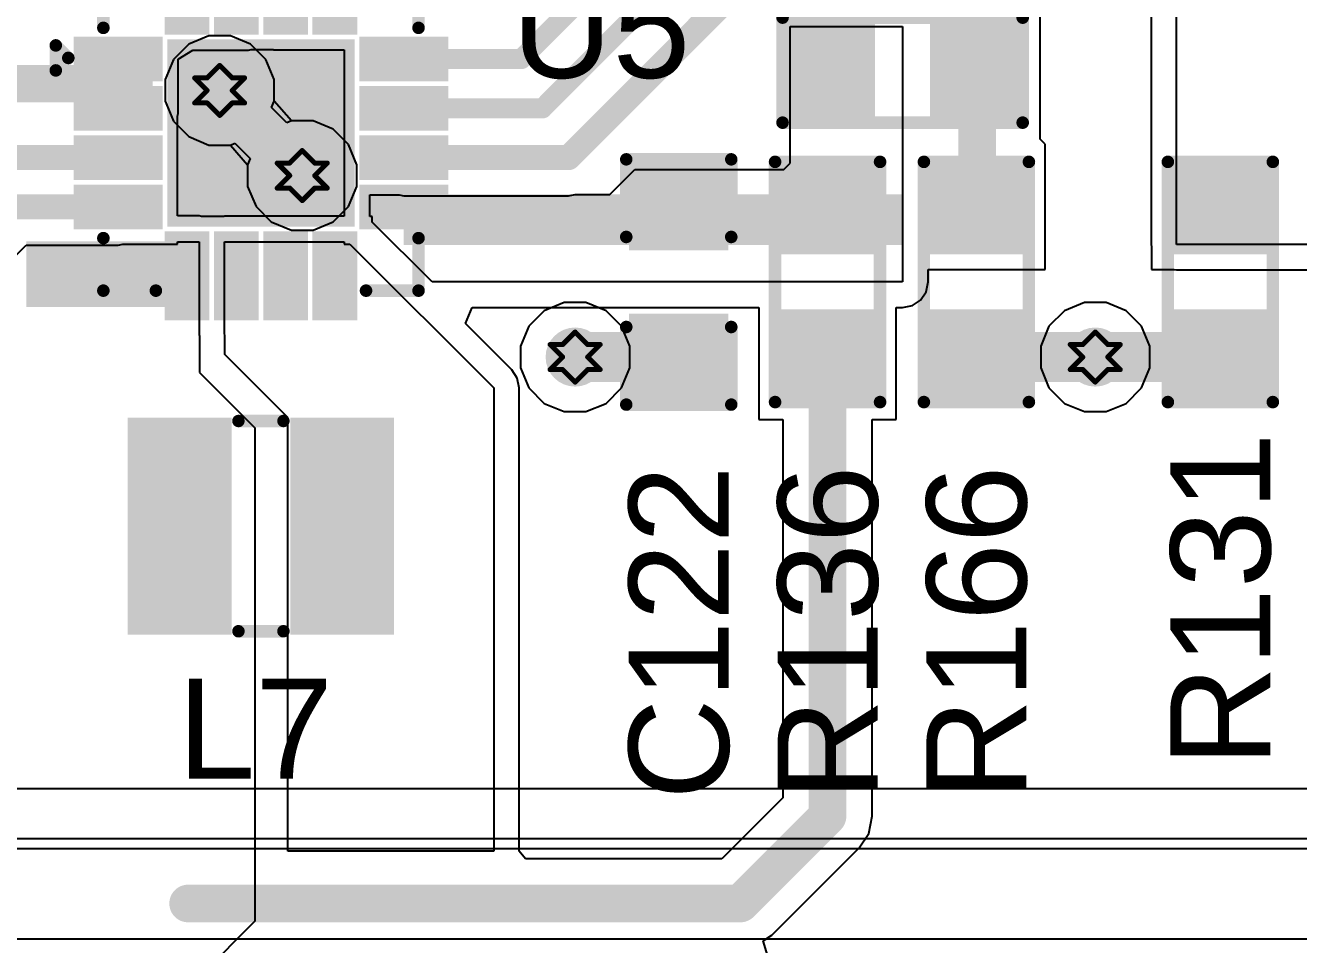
# Model space of a CAD drawing. Header units: inches. Extents: x 24 to 500, y 68 to 269.
# Drawn here: x 311.59 to 324.52, y 101.8 to 111.12 of the extents above; entities that cross this region are included whole.
import ezdxf

# ---------------------------------------------------------------- set-up
doc = ezdxf.new("R2010")
doc.units = ezdxf.units.IN
for name, color, linetype in [('Bottom Layer', 5, 'Continuous'), ('Drill Drawing', 1, 'Continuous'), ('Layer 1', 16, 'Continuous'), ('Layer 2', 76, 'Continuous'), ('Top Layer', 1, 'Continuous'), ('Top Overlay', 2, 'Continuous'), ('Top Paste', 8, 'Continuous'), ('Top Solder', 216, 'Continuous'), ('Via Holes', 16, 'Continuous')]:
    doc.layers.add(name, color=color, linetype=linetype)
doc.styles.add('Arial', font='', dxfattribs={"height": 0.2})
doc.styles.get('Arial').set_extended_font_data('Arial')

# ---------------------------------------------------------------- blocks, each defined once
blk = doc.blocks.new('16_QFN__3_3___73')
at = {"layer": 'Top Layer'}
for points in [[(-0.875, 1.8), (-0.625, 1.8), (-0.625, 1.1), (-0.875, 1.1)], [(-0.375, 1.8), (-0.125, 1.8), (-0.125, 1.1), (-0.375, 1.1)], [(0.125, 1.8), (0.375, 1.8), (0.375, 1.1), (0.125, 1.1)], [(0.625, 1.8), (0.875, 1.8), (0.875, 1.1), (0.625, 1.1)], [(-1.1, 0.875), (-1.1, 0.625), (-1.8, 0.625), (-1.8, 0.875)], [(-0.85, 0.85), (0.85, 0.85), (0.85, -0.85), (-0.85, -0.85)], [(1.8, 0.875), (1.8, 0.625), (1.1, 0.625), (1.1, 0.875)], [(-1.1, 0.375), (-1.1, 0.125), (-1.8, 0.125), (-1.8, 0.375)], [(1.8, 0.375), (1.8, 0.125), (1.1, 0.125), (1.1, 0.375)], [(-1.1, -0.125), (-1.1, -0.375), (-1.8, -0.375), (-1.8, -0.125)], [(1.8, -0.125), (1.8, -0.375), (1.1, -0.375), (1.1, -0.125)], [(-1.1, -0.625), (-1.1, -0.875), (-1.8, -0.875), (-1.8, -0.625)], [(1.8, -0.625), (1.8, -0.875), (1.1, -0.875), (1.1, -0.625)], [(-0.875, -1.1), (-0.625, -1.1), (-0.625, -1.8), (-0.875, -1.8)], [(-0.375, -1.1), (-0.125, -1.1), (-0.125, -1.8), (-0.375, -1.8)], [(0.125, -1.1), (0.375, -1.1), (0.375, -1.8), (0.125, -1.8)], [(0.625, -1.1), (0.875, -1.1), (0.875, -1.8), (0.625, -1.8)]]:
    blk.add_hatch(color=1, dxfattribs=at).paths.add_polyline_path(points)
at = {"layer": 'Top Paste'}
for points in [[(-0.875, 1.8), (-0.625, 1.8), (-0.625, 1.1), (-0.875, 1.1)], [(-0.375, 1.8), (-0.125, 1.8), (-0.125, 1.1), (-0.375, 1.1)], [(0.125, 1.8), (0.375, 1.8), (0.375, 1.1), (0.125, 1.1)], [(0.625, 1.8), (0.875, 1.8), (0.875, 1.1), (0.625, 1.1)], [(-1.1, 0.875), (-1.1, 0.625), (-1.8, 0.625), (-1.8, 0.875)], [(-0.85, 0.85), (0.85, 0.85), (0.85, -0.85), (-0.85, -0.85)], [(1.8, 0.875), (1.8, 0.625), (1.1, 0.625), (1.1, 0.875)], [(-1.1, 0.375), (-1.1, 0.125), (-1.8, 0.125), (-1.8, 0.375)], [(1.8, 0.375), (1.8, 0.125), (1.1, 0.125), (1.1, 0.375)], [(-1.1, -0.125), (-1.1, -0.375), (-1.8, -0.375), (-1.8, -0.125)], [(1.8, -0.125), (1.8, -0.375), (1.1, -0.375), (1.1, -0.125)], [(-1.1, -0.625), (-1.1, -0.875), (-1.8, -0.875), (-1.8, -0.625)], [(1.8, -0.625), (1.8, -0.875), (1.1, -0.875), (1.1, -0.625)], [(-0.875, -1.1), (-0.625, -1.1), (-0.625, -1.8), (-0.875, -1.8)], [(-0.375, -1.1), (-0.125, -1.1), (-0.125, -1.8), (-0.375, -1.8)], [(0.125, -1.1), (0.375, -1.1), (0.375, -1.8), (0.125, -1.8)], [(0.625, -1.1), (0.875, -1.1), (0.875, -1.8), (0.625, -1.8)]]:
    blk.add_hatch(color=8, dxfattribs=at).paths.add_polyline_path(points)
at = {"layer": 'Top Solder'}
for points in [[(-0.977, 1.902), (-0.523, 1.902), (-0.523, 0.998), (-0.977, 0.998)], [(-0.477, 1.902), (-0.023, 1.902), (-0.023, 0.998), (-0.477, 0.998)], [(0.023, 1.902), (0.477, 1.902), (0.477, 0.998), (0.023, 0.998)], [(0.523, 1.902), (0.977, 1.902), (0.977, 0.998), (0.523, 0.998)], [(-0.998, 0.977), (-0.998, 0.523), (-1.902, 0.523), (-1.902, 0.977)], [(-0.952, 0.952), (0.952, 0.952), (0.952, -0.952), (-0.952, -0.952)], [(1.902, 0.977), (1.902, 0.523), (0.998, 0.523), (0.998, 0.977)], [(-0.998, 0.477), (-0.998, 0.023), (-1.902, 0.023), (-1.902, 0.477)], [(1.902, 0.477), (1.902, 0.023), (0.998, 0.023), (0.998, 0.477)], [(-0.998, -0.023), (-0.998, -0.477), (-1.902, -0.477), (-1.902, -0.023)], [(1.902, -0.023), (1.902, -0.477), (0.998, -0.477), (0.998, -0.023)], [(-0.998, -0.523), (-0.998, -0.977), (-1.902, -0.977), (-1.902, -0.523)], [(1.902, -0.523), (1.902, -0.977), (0.998, -0.977), (0.998, -0.523)], [(-0.977, -0.998), (-0.523, -0.998), (-0.523, -1.902), (-0.977, -1.902)], [(-0.477, -0.998), (-0.023, -0.998), (-0.023, -1.902), (-0.477, -1.902)], [(0.023, -0.998), (0.477, -0.998), (0.477, -1.902), (0.023, -1.902)], [(0.523, -0.998), (0.977, -0.998), (0.977, -1.902), (0.523, -1.902)]]:
    blk.add_hatch(color=216, dxfattribs=at).paths.add_polyline_path(points)
at = {"layer": 'Top Overlay'}
for points in [[(-1.6, 1.6, 0.127, 0.127, 0), (-1.067, 1.6, 0.127, 0.127, 0)], [(-1.6, 1.067, 0.127, 0.127, 0), (-1.6, 1.6, 0.127, 0.127, 0)], [(1.067, 1.6, 0.127, 0.127, 0), (1.6, 1.6, 0.127, 0.127, 0)], [(1.6, 1.067, 0.127, 0.127, 0), (1.6, 1.6, 0.127, 0.127, 0)], [(-2.083, 0.635, 0.127, 0.127, 0), (-2.083, 0.889, 0.127, 0.127, 0)], [(-2.083, 0.889, 0.127, 0.127, 0), (-1.956, 0.762, 0.127, 0.127, 0)], [(-2.083, 0.635, 0.127, 0.127, 0), (-1.956, 0.762, 0.127, 0.127, 0)], [(-1.6, -1.6, 0.127, 0.127, 0), (-1.6, -1.067, 0.127, 0.127, 0)], [(1.6, -1.6, 0.127, 0.127, 0), (1.6, -1.067, 0.127, 0.127, 0)], [(-1.6, -1.6, 0.127, 0.127, 0), (-1.067, -1.6, 0.127, 0.127, 0)], [(1.067, -1.6, 0.127, 0.127, 0), (1.6, -1.6, 0.127, 0.127, 0)]]:
    blk.add_lwpolyline(points, format="xyseb", dxfattribs=at)
for points in [[(-1.632, 1.6, 0.0635, 0.0635, 1), (-1.568, 1.6, 0.0635, 0.0635, 1)], [(-1.632, 1.6, 0.0635, 0.0635, 1), (-1.568, 1.6, 0.0635, 0.0635, 1)], [(-1.099, 1.6, 0.0635, 0.0635, 1), (-1.035, 1.6, 0.0635, 0.0635, 1)], [(1.035, 1.6, 0.0635, 0.0635, 1), (1.099, 1.6, 0.0635, 0.0635, 1)], [(1.568, 1.6, 0.0635, 0.0635, 1), (1.632, 1.6, 0.0635, 0.0635, 1)], [(1.568, 1.6, 0.0635, 0.0635, 1), (1.632, 1.6, 0.0635, 0.0635, 1)], [(-1.632, 1.067, 0.0635, 0.0635, 1), (-1.568, 1.067, 0.0635, 0.0635, 1)], [(1.568, 1.067, 0.0635, 0.0635, 1), (1.632, 1.067, 0.0635, 0.0635, 1)], [(-2.115, 0.889, 0.0635, 0.0635, 1), (-2.051, 0.889, 0.0635, 0.0635, 1)], [(-2.115, 0.889, 0.0635, 0.0635, 1), (-2.051, 0.889, 0.0635, 0.0635, 1)], [(-1.988, 0.762, 0.0635, 0.0635, 1), (-1.924, 0.762, 0.0635, 0.0635, 1)], [(-1.988, 0.762, 0.0635, 0.0635, 1), (-1.924, 0.762, 0.0635, 0.0635, 1)], [(-2.115, 0.635, 0.0635, 0.0635, 1), (-2.051, 0.635, 0.0635, 0.0635, 1)], [(-2.115, 0.635, 0.0635, 0.0635, 1), (-2.051, 0.635, 0.0635, 0.0635, 1)], [(-1.632, -1.067, 0.0635, 0.0635, 1), (-1.568, -1.067, 0.0635, 0.0635, 1)], [(1.568, -1.067, 0.0635, 0.0635, 1), (1.632, -1.067, 0.0635, 0.0635, 1)], [(-1.632, -1.6, 0.0635, 0.0635, 1), (-1.568, -1.6, 0.0635, 0.0635, 1)], [(-1.632, -1.6, 0.0635, 0.0635, 1), (-1.568, -1.6, 0.0635, 0.0635, 1)], [(-1.099, -1.6, 0.0635, 0.0635, 1), (-1.035, -1.6, 0.0635, 0.0635, 1)], [(1.035, -1.6, 0.0635, 0.0635, 1), (1.099, -1.6, 0.0635, 0.0635, 1)], [(1.568, -1.6, 0.0635, 0.0635, 1), (1.632, -1.6, 0.0635, 0.0635, 1)], [(1.568, -1.6, 0.0635, 0.0635, 1), (1.632, -1.6, 0.0635, 0.0635, 1)]]:
    blk.add_lwpolyline(points, format="xyseb", close=True, dxfattribs=at)
blk = doc.blocks.new('R___0603_92')
at = {"layer": 'Top Layer'}
for points in [[(-0.381, 0.444), (-0.381, -0.445), (-1.143, -0.445), (-1.143, 0.444)], [(1.143, 0.444), (1.143, -0.445), (0.381, -0.445), (0.381, 0.444)]]:
    blk.add_hatch(color=1, dxfattribs=at).paths.add_polyline_path(points)
at = {"layer": 'Top Paste'}
for points in [[(-0.381, 0.444), (-0.381, -0.445), (-1.143, -0.445), (-1.143, 0.444)], [(1.143, 0.444), (1.143, -0.445), (0.381, -0.445), (0.381, 0.444)]]:
    blk.add_hatch(color=8, dxfattribs=at).paths.add_polyline_path(points)
at = {"layer": 'Top Solder'}
for points in [[(-0.279, 0.546), (-0.279, -0.546), (-1.245, -0.546), (-1.245, 0.546)], [(1.245, 0.546), (1.245, -0.546), (0.279, -0.546), (0.279, 0.546)]]:
    blk.add_hatch(color=216, dxfattribs=at).paths.add_polyline_path(points)
at = {"layer": 'Top Overlay'}
for points in [[(-1.219, 0.533, 0.127, 0.127, 0), (1.219, 0.533, 0.127, 0.127, 0)], [(-1.219, 0.533, 0.127, 0.127, 0), (-1.219, -0.533, 0.127, 0.127, 0)], [(1.219, 0.533, 0.127, 0.127, 0), (1.219, -0.533, 0.127, 0.127, 0)], [(-1.219, -0.533, 0.127, 0.127, 0), (1.219, -0.533, 0.127, 0.127, 0)]]:
    blk.add_lwpolyline(points, format="xyseb", dxfattribs=at)
for points in [[(-1.251, 0.533, 0.0635, 0.0635, 1), (-1.187, 0.533, 0.0635, 0.0635, 1)], [(-1.251, 0.533, 0.0635, 0.0635, 1), (-1.187, 0.533, 0.0635, 0.0635, 1)], [(1.187, 0.533, 0.0635, 0.0635, 1), (1.251, 0.533, 0.0635, 0.0635, 1)], [(1.187, 0.533, 0.0635, 0.0635, 1), (1.251, 0.533, 0.0635, 0.0635, 1)], [(-1.251, -0.533, 0.0635, 0.0635, 1), (-1.187, -0.533, 0.0635, 0.0635, 1)], [(-1.251, -0.533, 0.0635, 0.0635, 1), (-1.187, -0.533, 0.0635, 0.0635, 1)], [(1.187, -0.533, 0.0635, 0.0635, 1), (1.251, -0.533, 0.0635, 0.0635, 1)], [(1.187, -0.533, 0.0635, 0.0635, 1), (1.251, -0.533, 0.0635, 0.0635, 1)]]:
    blk.add_lwpolyline(points, format="xyseb", close=True, dxfattribs=at)
blk = doc.blocks.new('R___0603_94')
at = {"layer": 'Top Layer'}
for points in [[(-0.381, 0.445), (-0.381, -0.444), (-1.143, -0.444), (-1.143, 0.445)], [(1.143, 0.445), (1.143, -0.444), (0.381, -0.444), (0.381, 0.445)]]:
    blk.add_hatch(color=1, dxfattribs=at).paths.add_polyline_path(points)
at = {"layer": 'Top Paste'}
for points in [[(-0.381, 0.445), (-0.381, -0.444), (-1.143, -0.444), (-1.143, 0.445)], [(1.143, 0.445), (1.143, -0.444), (0.381, -0.444), (0.381, 0.445)]]:
    blk.add_hatch(color=8, dxfattribs=at).paths.add_polyline_path(points)
at = {"layer": 'Top Solder'}
for points in [[(-0.279, 0.546), (-0.279, -0.546), (-1.245, -0.546), (-1.245, 0.546)], [(1.245, 0.546), (1.245, -0.546), (0.279, -0.546), (0.279, 0.546)]]:
    blk.add_hatch(color=216, dxfattribs=at).paths.add_polyline_path(points)
at = {"layer": 'Top Overlay'}
for points in [[(1.219, 0.533, 0.127, 0.127, 0), (-1.219, 0.533, 0.127, 0.127, 0)], [(-1.219, 0.533, 0.127, 0.127, 0), (-1.219, -0.533, 0.127, 0.127, 0)], [(1.219, 0.533, 0.127, 0.127, 0), (1.219, -0.533, 0.127, 0.127, 0)], [(1.219, -0.533, 0.127, 0.127, 0), (-1.219, -0.533, 0.127, 0.127, 0)]]:
    blk.add_lwpolyline(points, format="xyseb", dxfattribs=at)
for points in [[(-1.251, 0.533, 0.0635, 0.0635, 1), (-1.187, 0.533, 0.0635, 0.0635, 1)], [(-1.251, 0.533, 0.0635, 0.0635, 1), (-1.187, 0.533, 0.0635, 0.0635, 1)], [(1.187, 0.533, 0.0635, 0.0635, 1), (1.251, 0.533, 0.0635, 0.0635, 1)], [(1.187, 0.533, 0.0635, 0.0635, 1), (1.251, 0.533, 0.0635, 0.0635, 1)], [(-1.251, -0.533, 0.0635, 0.0635, 1), (-1.187, -0.533, 0.0635, 0.0635, 1)], [(-1.251, -0.533, 0.0635, 0.0635, 1), (-1.187, -0.533, 0.0635, 0.0635, 1)], [(1.187, -0.533, 0.0635, 0.0635, 1), (1.251, -0.533, 0.0635, 0.0635, 1)], [(1.187, -0.533, 0.0635, 0.0635, 1), (1.251, -0.533, 0.0635, 0.0635, 1)]]:
    blk.add_lwpolyline(points, format="xyseb", close=True, dxfattribs=at)
blk = doc.blocks.new('R___0603_103')
at = {"layer": 'Top Layer'}
for points in [[(-0.381, 0.445), (-0.381, -0.444), (-1.143, -0.444), (-1.143, 0.445)], [(1.143, 0.445), (1.143, -0.444), (0.381, -0.444), (0.381, 0.445)]]:
    blk.add_hatch(color=1, dxfattribs=at).paths.add_polyline_path(points)
at = {"layer": 'Top Paste'}
for points in [[(-0.381, 0.445), (-0.381, -0.444), (-1.143, -0.444), (-1.143, 0.445)], [(1.143, 0.445), (1.143, -0.444), (0.381, -0.444), (0.381, 0.445)]]:
    blk.add_hatch(color=8, dxfattribs=at).paths.add_polyline_path(points)
at = {"layer": 'Top Solder'}
for points in [[(-0.279, 0.546), (-0.279, -0.546), (-1.245, -0.546), (-1.245, 0.546)], [(1.245, 0.546), (1.245, -0.546), (0.279, -0.546), (0.279, 0.546)]]:
    blk.add_hatch(color=216, dxfattribs=at).paths.add_polyline_path(points)
at = {"layer": 'Top Overlay'}
for points in [[(1.219, 0.533, 0.127, 0.127, 0), (-1.219, 0.533, 0.127, 0.127, 0)], [(-1.219, -0.533, 0.127, 0.127, 0), (-1.219, 0.533, 0.127, 0.127, 0)], [(1.219, -0.533, 0.127, 0.127, 0), (1.219, 0.533, 0.127, 0.127, 0)], [(1.219, -0.533, 0.127, 0.127, 0), (-1.219, -0.533, 0.127, 0.127, 0)]]:
    blk.add_lwpolyline(points, format="xyseb", dxfattribs=at)
for points in [[(-1.251, 0.533, 0.0635, 0.0635, 1), (-1.187, 0.533, 0.0635, 0.0635, 1)], [(-1.251, 0.533, 0.0635, 0.0635, 1), (-1.187, 0.533, 0.0635, 0.0635, 1)], [(1.187, 0.533, 0.0635, 0.0635, 1), (1.251, 0.533, 0.0635, 0.0635, 1)], [(1.187, 0.533, 0.0635, 0.0635, 1), (1.251, 0.533, 0.0635, 0.0635, 1)], [(-1.251, -0.533, 0.0635, 0.0635, 1), (-1.187, -0.533, 0.0635, 0.0635, 1)], [(-1.251, -0.533, 0.0635, 0.0635, 1), (-1.187, -0.533, 0.0635, 0.0635, 1)], [(1.187, -0.533, 0.0635, 0.0635, 1), (1.251, -0.533, 0.0635, 0.0635, 1)], [(1.187, -0.533, 0.0635, 0.0635, 1), (1.251, -0.533, 0.0635, 0.0635, 1)]]:
    blk.add_lwpolyline(points, format="xyseb", close=True, dxfattribs=at)
blk = doc.blocks.new('R___0603_104')
at = {"layer": 'Top Layer'}
for points in [[(-0.381, 0.445), (-0.381, -0.445), (-1.143, -0.445), (-1.143, 0.445)], [(1.143, 0.445), (1.143, -0.445), (0.381, -0.445), (0.381, 0.445)]]:
    blk.add_hatch(color=1, dxfattribs=at).paths.add_polyline_path(points)
at = {"layer": 'Top Paste'}
for points in [[(-0.381, 0.445), (-0.381, -0.445), (-1.143, -0.445), (-1.143, 0.445)], [(1.143, 0.445), (1.143, -0.445), (0.381, -0.445), (0.381, 0.445)]]:
    blk.add_hatch(color=8, dxfattribs=at).paths.add_polyline_path(points)
at = {"layer": 'Top Solder'}
for points in [[(-0.279, 0.546), (-0.279, -0.546), (-1.245, -0.546), (-1.245, 0.546)], [(1.245, 0.546), (1.245, -0.546), (0.279, -0.546), (0.279, 0.546)]]:
    blk.add_hatch(color=216, dxfattribs=at).paths.add_polyline_path(points)
at = {"layer": 'Top Overlay'}
for points in [[(-1.219, 0.533, 0.127, 0.127, 0), (-1.219, -0.533, 0.127, 0.127, 0)], [(-1.219, 0.533, 0.127, 0.127, 0), (1.219, 0.533, 0.127, 0.127, 0)], [(1.219, 0.533, 0.127, 0.127, 0), (1.219, -0.533, 0.127, 0.127, 0)], [(-1.219, -0.533, 0.127, 0.127, 0), (1.219, -0.533, 0.127, 0.127, 0)]]:
    blk.add_lwpolyline(points, format="xyseb", dxfattribs=at)
for points in [[(-1.251, 0.533, 0.0635, 0.0635, 1), (-1.187, 0.533, 0.0635, 0.0635, 1)], [(-1.251, 0.533, 0.0635, 0.0635, 1), (-1.187, 0.533, 0.0635, 0.0635, 1)], [(1.187, 0.533, 0.0635, 0.0635, 1), (1.251, 0.533, 0.0635, 0.0635, 1)], [(1.187, 0.533, 0.0635, 0.0635, 1), (1.251, 0.533, 0.0635, 0.0635, 1)], [(-1.251, -0.533, 0.0635, 0.0635, 1), (-1.187, -0.533, 0.0635, 0.0635, 1)], [(-1.251, -0.533, 0.0635, 0.0635, 1), (-1.187, -0.533, 0.0635, 0.0635, 1)], [(1.187, -0.533, 0.0635, 0.0635, 1), (1.251, -0.533, 0.0635, 0.0635, 1)], [(1.187, -0.533, 0.0635, 0.0635, 1), (1.251, -0.533, 0.0635, 0.0635, 1)]]:
    blk.add_lwpolyline(points, format="xyseb", close=True, dxfattribs=at)
blk = doc.blocks.new('I________1008_174')
at = {"layer": 'Top Layer'}
for points in [[(-1.25, 1), (-0.4, 1), (-0.4, -1), (-1.25, -1)], [(0.4, 1), (1.25, 1), (1.25, -1), (0.4, -1)]]:
    blk.add_hatch(color=1, dxfattribs=at).paths.add_polyline_path(points)
at = {"layer": 'Top Paste'}
for points in [[(-1.25, 1), (-0.4, 1), (-0.4, -1), (-1.25, -1)], [(0.4, 1), (1.25, 1), (1.25, -1), (0.4, -1)]]:
    blk.add_hatch(color=8, dxfattribs=at).paths.add_polyline_path(points)
at = {"layer": 'Top Solder'}
for points in [[(-1.352, 1.102), (-0.298, 1.102), (-0.298, -1.102), (-1.352, -1.102)], [(0.298, 1.102), (1.352, 1.102), (1.352, -1.102), (0.298, -1.102)]]:
    blk.add_hatch(color=216, dxfattribs=at).paths.add_polyline_path(points)
at = {"layer": 'Top Overlay'}
for points in [[(-0.229, 1.067, 0.127, 0.127, 0), (0.229, 1.067, 0.127, 0.127, 0)], [(-0.229, -1.067, 0.127, 0.127, 0), (0.229, -1.067, 0.127, 0.127, 0)]]:
    blk.add_lwpolyline(points, format="xyseb", dxfattribs=at)
for points in [[(-0.26, 1.067, 0.0635, 0.0635, 1), (-0.197, 1.067, 0.0635, 0.0635, 1)], [(0.197, 1.067, 0.0635, 0.0635, 1), (0.26, 1.067, 0.0635, 0.0635, 1)], [(-0.26, -1.067, 0.0635, 0.0635, 1), (-0.197, -1.067, 0.0635, 0.0635, 1)], [(0.197, -1.067, 0.0635, 0.0635, 1), (0.26, -1.067, 0.0635, 0.0635, 1)]]:
    blk.add_lwpolyline(points, format="xyseb", close=True, dxfattribs=at)
blk = doc.blocks.new('C___0603_213')
at = {"layer": 'Top Layer'}
for points in [[(-0.381, 0.444), (-0.381, -0.445), (-1.143, -0.445), (-1.143, 0.444)], [(1.143, 0.444), (1.143, -0.445), (0.381, -0.445), (0.381, 0.444)]]:
    blk.add_hatch(color=1, dxfattribs=at).paths.add_polyline_path(points)
at = {"layer": 'Top Paste'}
for points in [[(-0.381, 0.444), (-0.381, -0.445), (-1.143, -0.445), (-1.143, 0.444)], [(1.143, 0.444), (1.143, -0.445), (0.381, -0.445), (0.381, 0.444)]]:
    blk.add_hatch(color=8, dxfattribs=at).paths.add_polyline_path(points)
at = {"layer": 'Top Solder'}
for points in [[(-0.321, 0.504), (-0.321, -0.505), (-1.203, -0.505), (-1.203, 0.504)], [(1.203, 0.504), (1.203, -0.505), (0.321, -0.505), (0.321, 0.504)]]:
    blk.add_hatch(color=216, dxfattribs=at).paths.add_polyline_path(points)
at = {"layer": 'Top Overlay'}
for points in [[(-1.245, 0.533, 0.127, 0.127, 0), (-0.457, 0.533, 0.127, 0.127, 0)], [(-1.245, 0.533, 0.127, 0.127, 0), (-1.245, -0.533, 0.127, 0.127, 0)], [(0.457, 0.533, 0.127, 0.127, 0), (1.245, 0.533, 0.127, 0.127, 0)], [(1.245, 0.533, 0.127, 0.127, 0), (1.245, -0.533, 0.127, 0.127, 0)], [(-1.245, -0.533, 0.127, 0.127, 0), (-0.457, -0.533, 0.127, 0.127, 0)], [(0.457, -0.533, 0.127, 0.127, 0), (1.245, -0.533, 0.127, 0.127, 0)]]:
    blk.add_lwpolyline(points, format="xyseb", dxfattribs=at)
for points in [[(-1.276, 0.533, 0.0635, 0.0635, 1), (-1.213, 0.533, 0.0635, 0.0635, 1)], [(-1.276, 0.533, 0.0635, 0.0635, 1), (-1.213, 0.533, 0.0635, 0.0635, 1)], [(-0.489, 0.533, 0.0635, 0.0635, 1), (-0.425, 0.533, 0.0635, 0.0635, 1)], [(0.425, 0.533, 0.0635, 0.0635, 1), (0.489, 0.533, 0.0635, 0.0635, 1)], [(1.213, 0.533, 0.0635, 0.0635, 1), (1.276, 0.533, 0.0635, 0.0635, 1)], [(1.213, 0.533, 0.0635, 0.0635, 1), (1.276, 0.533, 0.0635, 0.0635, 1)], [(-1.276, -0.533, 0.0635, 0.0635, 1), (-1.213, -0.533, 0.0635, 0.0635, 1)], [(-1.276, -0.533, 0.0635, 0.0635, 1), (-1.213, -0.533, 0.0635, 0.0635, 1)], [(-0.489, -0.533, 0.0635, 0.0635, 1), (-0.425, -0.533, 0.0635, 0.0635, 1)], [(0.425, -0.533, 0.0635, 0.0635, 1), (0.489, -0.533, 0.0635, 0.0635, 1)], [(1.213, -0.533, 0.0635, 0.0635, 1), (1.276, -0.533, 0.0635, 0.0635, 1)], [(1.213, -0.533, 0.0635, 0.0635, 1), (1.276, -0.533, 0.0635, 0.0635, 1)]]:
    blk.add_lwpolyline(points, format="xyseb", close=True, dxfattribs=at)

msp = doc.modelspace()

# ---------------------------------------------------------------- hatches: boundary and pattern name
at = {"layer": 'Bottom Layer'}
h = msp.add_hatch(color=5, dxfattribs=at)
edge = h.paths.add_edge_path()
edge.add_arc((313.563, 110.465), 0.3, 0, 360)
h = msp.add_hatch(color=5, dxfattribs=at)
edge = h.paths.add_edge_path()
edge.add_arc((314.401, 109.601), 0.3, 0, 360)
h = msp.add_hatch(color=5, dxfattribs=at)
edge = h.paths.add_edge_path()
edge.add_arc((317.172, 107.759), 0.3, 0, 360)
h = msp.add_hatch(color=5, dxfattribs=at)
edge = h.paths.add_edge_path()
edge.add_arc((322.453, 107.759), 0.3, 0, 360)
at = {"layer": 'Layer 1'}
h = msp.add_hatch(color=16, dxfattribs=at)
edge = h.paths.add_edge_path()
edge.add_arc((313.563, 110.465), 0.3, 0, 360)
h = msp.add_hatch(color=16, dxfattribs=at)
edge = h.paths.add_edge_path()
edge.add_arc((314.401, 109.601), 0.3, 0, 360)
h = msp.add_hatch(color=16, dxfattribs=at)
edge = h.paths.add_edge_path()
edge.add_arc((317.172, 107.759), 0.3, 0, 360)
h = msp.add_hatch(color=16, dxfattribs=at)
edge = h.paths.add_edge_path()
edge.add_arc((322.453, 107.759), 0.3, 0, 360)
at = {"layer": 'Layer 2'}
h = msp.add_hatch(color=76, dxfattribs=at)
edge = h.paths.add_edge_path()
edge.add_arc((313.563, 110.465), 0.3, 0, 360)
h = msp.add_hatch(color=76, dxfattribs=at)
edge = h.paths.add_edge_path()
edge.add_arc((314.401, 109.601), 0.3, 0, 360)
h = msp.add_hatch(color=76, dxfattribs=at)
edge = h.paths.add_edge_path()
edge.add_arc((317.172, 107.759), 0.3, 0, 360)
h = msp.add_hatch(color=76, dxfattribs=at)
edge = h.paths.add_edge_path()
edge.add_arc((322.453, 107.759), 0.3, 0, 360)
at = {"layer": 'Top Layer'}
for points in [[(312.182, 110.23), (312.882, 110.23), (312.882, 110.783), (312.182, 110.783)], [(315.432, 108.895), (320.497, 108.895), (320.497, 109.41), (315.432, 109.41)], [(311.599, 108.268), (313.353, 108.268), (313.353, 108.933), (311.599, 108.933)]]:
    msp.add_hatch(color=1, dxfattribs=at).paths.add_polyline_path(points)
h = msp.add_hatch(color=1, dxfattribs=at)
edge = h.paths.add_edge_path()
edge.add_arc((313.563, 110.465), 0.3, 0, 360)
h = msp.add_hatch(color=1, dxfattribs=at)
edge = h.paths.add_edge_path()
edge.add_arc((314.401, 109.601), 0.3, 0, 360)
h = msp.add_hatch(color=1, dxfattribs=at)
edge = h.paths.add_edge_path()
edge.add_arc((317.172, 107.759), 0.3, 0, 360)
h = msp.add_hatch(color=1, dxfattribs=at)
edge = h.paths.add_edge_path()
edge.add_arc((322.453, 107.759), 0.3, 0, 360)
at = {"layer": 'Via Holes'}
h = msp.add_hatch(color=7, dxfattribs=at)
edge = h.paths.add_edge_path()
edge.add_arc((313.563, 110.465), 0.15, 0, 360)
h = msp.add_hatch(color=7, dxfattribs=at)
edge = h.paths.add_edge_path()
edge.add_arc((314.401, 109.601), 0.15, 0, 360)
h = msp.add_hatch(color=7, dxfattribs=at)
edge = h.paths.add_edge_path()
edge.add_arc((317.172, 107.759), 0.15, 0, 360)
h = msp.add_hatch(color=7, dxfattribs=at)
edge = h.paths.add_edge_path()
edge.add_arc((322.453, 107.759), 0.15, 0, 360)

# ---------------------------------------------------------------- linework, layer by layer
at = {"layer": 'Bottom Layer'}
for p, q in [((313.249, 110.935), (313.093, 110.779)), ((313.452, 111.019), (313.249, 110.935)), ((313.673, 111.019), (313.452, 111.019)), ((313.876, 110.935), (313.673, 111.019)), ((314.032, 110.779), (313.876, 110.935)), ((313.093, 110.779), (313.009, 110.576)), ((314.117, 110.576), (314.032, 110.779)), ((313.009, 110.576), (313.009, 110.355)), ((314.117, 110.355), (314.117, 110.576)), ((313.009, 110.355), (313.093, 110.152)), ((314.09, 110.292), (314.117, 110.355)), ((314.246, 110.136), (314.09, 110.292)), ((313.093, 110.152), (313.249, 109.996)), ((314.291, 110.155), (314.246, 110.136)), ((314.511, 110.155), (314.291, 110.155)), ((314.715, 110.071), (314.511, 110.155)), ((314.871, 109.915), (314.715, 110.071)), ((313.249, 109.996), (313.452, 109.911)), ((313.452, 109.911), (313.673, 109.911)), ((313.673, 109.911), (313.718, 109.93)), ((313.718, 109.93), (313.874, 109.775)), ((314.955, 109.711), (314.871, 109.915)), ((313.874, 109.775), (313.847, 109.711)), ((313.847, 109.711), (313.847, 109.491)), ((314.955, 109.491), (314.955, 109.711)), ((313.847, 109.491), (313.932, 109.287)), ((314.871, 109.287), (314.955, 109.491)), ((313.932, 109.287), (314.087, 109.131)), ((314.715, 109.131), (314.871, 109.287)), ((314.087, 109.131), (314.291, 109.047)), ((314.511, 109.047), (314.715, 109.131)), ((314.291, 109.047), (314.511, 109.047)), ((316.858, 108.229), (316.702, 108.073)), ((317.062, 108.313), (316.858, 108.229)), ((317.282, 108.313), (317.062, 108.313)), ((317.486, 108.229), (317.282, 108.313)), ((317.642, 108.073), (317.486, 108.229)), ((322.139, 108.229), (321.983, 108.073)), ((322.343, 108.313), (322.139, 108.229)), ((322.563, 108.313), (322.343, 108.313)), ((322.767, 108.229), (322.563, 108.313)), ((322.923, 108.073), (322.767, 108.229)), ((316.702, 108.073), (316.618, 107.869)), ((317.726, 107.869), (317.642, 108.073)), ((321.983, 108.073), (321.899, 107.869)), ((323.007, 107.869), (322.923, 108.073)), ((316.618, 107.869), (316.618, 107.649)), ((317.726, 107.649), (317.726, 107.869)), ((321.899, 107.869), (321.899, 107.649)), ((323.007, 107.649), (323.007, 107.869)), ((316.618, 107.649), (316.702, 107.445)), ((317.642, 107.445), (317.726, 107.649)), ((321.899, 107.649), (321.983, 107.445)), ((322.923, 107.445), (323.007, 107.649)), ((316.702, 107.445), (316.858, 107.289)), ((317.486, 107.289), (317.642, 107.445)), ((321.983, 107.445), (322.139, 107.289)), ((322.767, 107.289), (322.923, 107.445)), ((316.858, 107.289), (317.062, 107.205)), ((317.282, 107.205), (317.486, 107.289)), ((322.139, 107.289), (322.343, 107.205)), ((322.563, 107.205), (322.767, 107.289)), ((317.062, 107.205), (317.282, 107.205)), ((322.343, 107.205), (322.563, 107.205)), ((359.795, 103.378), (297.688, 103.378)), ((261.239, 102.772), (376.784, 102.772))]:
    msp.add_line(p, q, dxfattribs=at)
at = {"layer": 'Drill Drawing'}
for points in [[(313.436, 110.592, 0.0508, 0.0508, 0), (313.563, 110.719, 0.0508, 0.0508, 0)], [(313.563, 110.719, 0.0508, 0.0508, 0), (313.69, 110.592, 0.0508, 0.0508, 0)], [(313.309, 110.592, 0.0508, 0.0508, 0), (313.436, 110.465, 0.0508, 0.0508, 0)], [(313.309, 110.592, 0.0508, 0.0508, 0), (313.436, 110.592, 0.0508, 0.0508, 0)], [(313.69, 110.592, 0.0508, 0.0508, 0), (313.817, 110.592, 0.0508, 0.0508, 0)], [(313.69, 110.465, 0.0508, 0.0508, 0), (313.817, 110.592, 0.0508, 0.0508, 0)], [(313.309, 110.338, 0.0508, 0.0508, 0), (313.436, 110.465, 0.0508, 0.0508, 0)], [(313.69, 110.465, 0.0508, 0.0508, 0), (313.817, 110.338, 0.0508, 0.0508, 0)], [(313.309, 110.338, 0.0508, 0.0508, 0), (313.436, 110.338, 0.0508, 0.0508, 0)], [(313.436, 110.338, 0.0508, 0.0508, 0), (313.563, 110.211, 0.0508, 0.0508, 0)], [(313.563, 110.211, 0.0508, 0.0508, 0), (313.69, 110.338, 0.0508, 0.0508, 0)], [(313.69, 110.338, 0.0508, 0.0508, 0), (313.817, 110.338, 0.0508, 0.0508, 0)], [(314.274, 109.728, 0.0508, 0.0508, 0), (314.401, 109.855, 0.0508, 0.0508, 0)], [(314.401, 109.855, 0.0508, 0.0508, 0), (314.528, 109.728, 0.0508, 0.0508, 0)], [(314.147, 109.728, 0.0508, 0.0508, 0), (314.274, 109.601, 0.0508, 0.0508, 0)], [(314.147, 109.728, 0.0508, 0.0508, 0), (314.274, 109.728, 0.0508, 0.0508, 0)], [(314.528, 109.728, 0.0508, 0.0508, 0), (314.655, 109.728, 0.0508, 0.0508, 0)], [(314.528, 109.601, 0.0508, 0.0508, 0), (314.655, 109.728, 0.0508, 0.0508, 0)], [(314.147, 109.474, 0.0508, 0.0508, 0), (314.274, 109.601, 0.0508, 0.0508, 0)], [(314.528, 109.601, 0.0508, 0.0508, 0), (314.655, 109.474, 0.0508, 0.0508, 0)], [(314.147, 109.474, 0.0508, 0.0508, 0), (314.274, 109.474, 0.0508, 0.0508, 0)], [(314.274, 109.474, 0.0508, 0.0508, 0), (314.401, 109.347, 0.0508, 0.0508, 0)], [(314.401, 109.347, 0.0508, 0.0508, 0), (314.528, 109.474, 0.0508, 0.0508, 0)], [(314.528, 109.474, 0.0508, 0.0508, 0), (314.655, 109.474, 0.0508, 0.0508, 0)], [(317.045, 107.886, 0.0508, 0.0508, 0), (317.172, 108.013, 0.0508, 0.0508, 0)], [(317.172, 108.013, 0.0508, 0.0508, 0), (317.299, 107.886, 0.0508, 0.0508, 0)], [(322.326, 107.886, 0.0508, 0.0508, 0), (322.453, 108.013, 0.0508, 0.0508, 0)], [(322.453, 108.013, 0.0508, 0.0508, 0), (322.58, 107.886, 0.0508, 0.0508, 0)], [(316.918, 107.886, 0.0508, 0.0508, 0), (317.045, 107.759, 0.0508, 0.0508, 0)], [(316.918, 107.886, 0.0508, 0.0508, 0), (317.045, 107.886, 0.0508, 0.0508, 0)], [(317.299, 107.886, 0.0508, 0.0508, 0), (317.426, 107.886, 0.0508, 0.0508, 0)], [(317.299, 107.759, 0.0508, 0.0508, 0), (317.426, 107.886, 0.0508, 0.0508, 0)], [(322.199, 107.886, 0.0508, 0.0508, 0), (322.326, 107.759, 0.0508, 0.0508, 0)], [(322.199, 107.886, 0.0508, 0.0508, 0), (322.326, 107.886, 0.0508, 0.0508, 0)], [(322.58, 107.886, 0.0508, 0.0508, 0), (322.707, 107.886, 0.0508, 0.0508, 0)], [(322.58, 107.759, 0.0508, 0.0508, 0), (322.707, 107.886, 0.0508, 0.0508, 0)], [(316.918, 107.632, 0.0508, 0.0508, 0), (317.045, 107.759, 0.0508, 0.0508, 0)], [(317.299, 107.759, 0.0508, 0.0508, 0), (317.426, 107.632, 0.0508, 0.0508, 0)], [(322.199, 107.632, 0.0508, 0.0508, 0), (322.326, 107.759, 0.0508, 0.0508, 0)], [(322.58, 107.759, 0.0508, 0.0508, 0), (322.707, 107.632, 0.0508, 0.0508, 0)], [(316.918, 107.632, 0.0508, 0.0508, 0), (317.045, 107.632, 0.0508, 0.0508, 0)], [(317.045, 107.632, 0.0508, 0.0508, 0), (317.172, 107.505, 0.0508, 0.0508, 0)], [(317.172, 107.505, 0.0508, 0.0508, 0), (317.299, 107.632, 0.0508, 0.0508, 0)], [(317.299, 107.632, 0.0508, 0.0508, 0), (317.426, 107.632, 0.0508, 0.0508, 0)], [(322.199, 107.632, 0.0508, 0.0508, 0), (322.326, 107.632, 0.0508, 0.0508, 0)], [(322.326, 107.632, 0.0508, 0.0508, 0), (322.453, 107.505, 0.0508, 0.0508, 0)], [(322.453, 107.505, 0.0508, 0.0508, 0), (322.58, 107.632, 0.0508, 0.0508, 0)], [(322.58, 107.632, 0.0508, 0.0508, 0), (322.707, 107.632, 0.0508, 0.0508, 0)]]:
    msp.add_lwpolyline(points, format="xyseb", dxfattribs=at)
for points in [[(313.55, 110.719, 0.0254, 0.0254, 1), (313.575, 110.719, 0.0254, 0.0254, 1)], [(313.55, 110.719, 0.0254, 0.0254, 1), (313.575, 110.719, 0.0254, 0.0254, 1)], [(313.296, 110.592, 0.0254, 0.0254, 1), (313.321, 110.592, 0.0254, 0.0254, 1)], [(313.296, 110.592, 0.0254, 0.0254, 1), (313.321, 110.592, 0.0254, 0.0254, 1)], [(313.423, 110.592, 0.0254, 0.0254, 1), (313.448, 110.592, 0.0254, 0.0254, 1)], [(313.423, 110.592, 0.0254, 0.0254, 1), (313.448, 110.592, 0.0254, 0.0254, 1)], [(313.677, 110.592, 0.0254, 0.0254, 1), (313.702, 110.592, 0.0254, 0.0254, 1)], [(313.677, 110.592, 0.0254, 0.0254, 1), (313.702, 110.592, 0.0254, 0.0254, 1)], [(313.804, 110.592, 0.0254, 0.0254, 1), (313.829, 110.592, 0.0254, 0.0254, 1)], [(313.804, 110.592, 0.0254, 0.0254, 1), (313.829, 110.592, 0.0254, 0.0254, 1)], [(313.423, 110.465, 0.0254, 0.0254, 1), (313.448, 110.465, 0.0254, 0.0254, 1)], [(313.423, 110.465, 0.0254, 0.0254, 1), (313.448, 110.465, 0.0254, 0.0254, 1)], [(313.677, 110.465, 0.0254, 0.0254, 1), (313.702, 110.465, 0.0254, 0.0254, 1)], [(313.677, 110.465, 0.0254, 0.0254, 1), (313.702, 110.465, 0.0254, 0.0254, 1)], [(313.296, 110.338, 0.0254, 0.0254, 1), (313.321, 110.338, 0.0254, 0.0254, 1)], [(313.296, 110.338, 0.0254, 0.0254, 1), (313.321, 110.338, 0.0254, 0.0254, 1)], [(313.423, 110.338, 0.0254, 0.0254, 1), (313.448, 110.338, 0.0254, 0.0254, 1)], [(313.423, 110.338, 0.0254, 0.0254, 1), (313.448, 110.338, 0.0254, 0.0254, 1)], [(313.677, 110.338, 0.0254, 0.0254, 1), (313.702, 110.338, 0.0254, 0.0254, 1)], [(313.677, 110.338, 0.0254, 0.0254, 1), (313.702, 110.338, 0.0254, 0.0254, 1)], [(313.804, 110.338, 0.0254, 0.0254, 1), (313.829, 110.338, 0.0254, 0.0254, 1)], [(313.804, 110.338, 0.0254, 0.0254, 1), (313.829, 110.338, 0.0254, 0.0254, 1)], [(313.55, 110.211, 0.0254, 0.0254, 1), (313.575, 110.211, 0.0254, 0.0254, 1)], [(313.55, 110.211, 0.0254, 0.0254, 1), (313.575, 110.211, 0.0254, 0.0254, 1)], [(314.388, 109.855, 0.0254, 0.0254, 1), (314.414, 109.855, 0.0254, 0.0254, 1)], [(314.388, 109.855, 0.0254, 0.0254, 1), (314.414, 109.855, 0.0254, 0.0254, 1)], [(314.134, 109.728, 0.0254, 0.0254, 1), (314.16, 109.728, 0.0254, 0.0254, 1)], [(314.134, 109.728, 0.0254, 0.0254, 1), (314.16, 109.728, 0.0254, 0.0254, 1)], [(314.261, 109.728, 0.0254, 0.0254, 1), (314.287, 109.728, 0.0254, 0.0254, 1)], [(314.261, 109.728, 0.0254, 0.0254, 1), (314.287, 109.728, 0.0254, 0.0254, 1)], [(314.515, 109.728, 0.0254, 0.0254, 1), (314.541, 109.728, 0.0254, 0.0254, 1)], [(314.515, 109.728, 0.0254, 0.0254, 1), (314.541, 109.728, 0.0254, 0.0254, 1)], [(314.642, 109.728, 0.0254, 0.0254, 1), (314.668, 109.728, 0.0254, 0.0254, 1)], [(314.642, 109.728, 0.0254, 0.0254, 1), (314.668, 109.728, 0.0254, 0.0254, 1)], [(314.261, 109.601, 0.0254, 0.0254, 1), (314.287, 109.601, 0.0254, 0.0254, 1)], [(314.261, 109.601, 0.0254, 0.0254, 1), (314.287, 109.601, 0.0254, 0.0254, 1)], [(314.515, 109.601, 0.0254, 0.0254, 1), (314.541, 109.601, 0.0254, 0.0254, 1)], [(314.515, 109.601, 0.0254, 0.0254, 1), (314.541, 109.601, 0.0254, 0.0254, 1)], [(314.134, 109.474, 0.0254, 0.0254, 1), (314.16, 109.474, 0.0254, 0.0254, 1)], [(314.134, 109.474, 0.0254, 0.0254, 1), (314.16, 109.474, 0.0254, 0.0254, 1)], [(314.261, 109.474, 0.0254, 0.0254, 1), (314.287, 109.474, 0.0254, 0.0254, 1)], [(314.261, 109.474, 0.0254, 0.0254, 1), (314.287, 109.474, 0.0254, 0.0254, 1)], [(314.515, 109.474, 0.0254, 0.0254, 1), (314.541, 109.474, 0.0254, 0.0254, 1)], [(314.515, 109.474, 0.0254, 0.0254, 1), (314.541, 109.474, 0.0254, 0.0254, 1)], [(314.642, 109.474, 0.0254, 0.0254, 1), (314.668, 109.474, 0.0254, 0.0254, 1)], [(314.642, 109.474, 0.0254, 0.0254, 1), (314.668, 109.474, 0.0254, 0.0254, 1)], [(314.388, 109.347, 0.0254, 0.0254, 1), (314.414, 109.347, 0.0254, 0.0254, 1)], [(314.388, 109.347, 0.0254, 0.0254, 1), (314.414, 109.347, 0.0254, 0.0254, 1)], [(317.159, 108.013, 0.0254, 0.0254, 1), (317.185, 108.013, 0.0254, 0.0254, 1)], [(317.159, 108.013, 0.0254, 0.0254, 1), (317.185, 108.013, 0.0254, 0.0254, 1)], [(322.44, 108.013, 0.0254, 0.0254, 1), (322.466, 108.013, 0.0254, 0.0254, 1)], [(322.44, 108.013, 0.0254, 0.0254, 1), (322.466, 108.013, 0.0254, 0.0254, 1)], [(316.905, 107.886, 0.0254, 0.0254, 1), (316.931, 107.886, 0.0254, 0.0254, 1)], [(316.905, 107.886, 0.0254, 0.0254, 1), (316.931, 107.886, 0.0254, 0.0254, 1)], [(317.032, 107.886, 0.0254, 0.0254, 1), (317.058, 107.886, 0.0254, 0.0254, 1)], [(317.032, 107.886, 0.0254, 0.0254, 1), (317.058, 107.886, 0.0254, 0.0254, 1)], [(317.286, 107.886, 0.0254, 0.0254, 1), (317.312, 107.886, 0.0254, 0.0254, 1)], [(317.286, 107.886, 0.0254, 0.0254, 1), (317.312, 107.886, 0.0254, 0.0254, 1)], [(317.413, 107.886, 0.0254, 0.0254, 1), (317.439, 107.886, 0.0254, 0.0254, 1)], [(317.413, 107.886, 0.0254, 0.0254, 1), (317.439, 107.886, 0.0254, 0.0254, 1)], [(322.186, 107.886, 0.0254, 0.0254, 1), (322.212, 107.886, 0.0254, 0.0254, 1)], [(322.186, 107.886, 0.0254, 0.0254, 1), (322.212, 107.886, 0.0254, 0.0254, 1)], [(322.313, 107.886, 0.0254, 0.0254, 1), (322.339, 107.886, 0.0254, 0.0254, 1)], [(322.313, 107.886, 0.0254, 0.0254, 1), (322.339, 107.886, 0.0254, 0.0254, 1)], [(322.567, 107.886, 0.0254, 0.0254, 1), (322.593, 107.886, 0.0254, 0.0254, 1)], [(322.567, 107.886, 0.0254, 0.0254, 1), (322.593, 107.886, 0.0254, 0.0254, 1)], [(322.694, 107.886, 0.0254, 0.0254, 1), (322.72, 107.886, 0.0254, 0.0254, 1)], [(322.694, 107.886, 0.0254, 0.0254, 1), (322.72, 107.886, 0.0254, 0.0254, 1)], [(317.032, 107.759, 0.0254, 0.0254, 1), (317.058, 107.759, 0.0254, 0.0254, 1)], [(317.032, 107.759, 0.0254, 0.0254, 1), (317.058, 107.759, 0.0254, 0.0254, 1)], [(317.286, 107.759, 0.0254, 0.0254, 1), (317.312, 107.759, 0.0254, 0.0254, 1)], [(317.286, 107.759, 0.0254, 0.0254, 1), (317.312, 107.759, 0.0254, 0.0254, 1)], [(322.313, 107.759, 0.0254, 0.0254, 1), (322.339, 107.759, 0.0254, 0.0254, 1)], [(322.313, 107.759, 0.0254, 0.0254, 1), (322.339, 107.759, 0.0254, 0.0254, 1)], [(322.567, 107.759, 0.0254, 0.0254, 1), (322.593, 107.759, 0.0254, 0.0254, 1)], [(322.567, 107.759, 0.0254, 0.0254, 1), (322.593, 107.759, 0.0254, 0.0254, 1)], [(316.905, 107.632, 0.0254, 0.0254, 1), (316.931, 107.632, 0.0254, 0.0254, 1)], [(316.905, 107.632, 0.0254, 0.0254, 1), (316.931, 107.632, 0.0254, 0.0254, 1)], [(317.032, 107.632, 0.0254, 0.0254, 1), (317.058, 107.632, 0.0254, 0.0254, 1)], [(317.032, 107.632, 0.0254, 0.0254, 1), (317.058, 107.632, 0.0254, 0.0254, 1)], [(317.286, 107.632, 0.0254, 0.0254, 1), (317.312, 107.632, 0.0254, 0.0254, 1)], [(317.286, 107.632, 0.0254, 0.0254, 1), (317.312, 107.632, 0.0254, 0.0254, 1)], [(317.413, 107.632, 0.0254, 0.0254, 1), (317.439, 107.632, 0.0254, 0.0254, 1)], [(317.413, 107.632, 0.0254, 0.0254, 1), (317.439, 107.632, 0.0254, 0.0254, 1)], [(322.186, 107.632, 0.0254, 0.0254, 1), (322.212, 107.632, 0.0254, 0.0254, 1)], [(322.186, 107.632, 0.0254, 0.0254, 1), (322.212, 107.632, 0.0254, 0.0254, 1)], [(322.313, 107.632, 0.0254, 0.0254, 1), (322.339, 107.632, 0.0254, 0.0254, 1)], [(322.313, 107.632, 0.0254, 0.0254, 1), (322.339, 107.632, 0.0254, 0.0254, 1)], [(322.567, 107.632, 0.0254, 0.0254, 1), (322.593, 107.632, 0.0254, 0.0254, 1)], [(322.567, 107.632, 0.0254, 0.0254, 1), (322.593, 107.632, 0.0254, 0.0254, 1)], [(322.694, 107.632, 0.0254, 0.0254, 1), (322.72, 107.632, 0.0254, 0.0254, 1)], [(322.694, 107.632, 0.0254, 0.0254, 1), (322.72, 107.632, 0.0254, 0.0254, 1)], [(317.159, 107.505, 0.0254, 0.0254, 1), (317.185, 107.505, 0.0254, 0.0254, 1)], [(317.159, 107.505, 0.0254, 0.0254, 1), (317.185, 107.505, 0.0254, 0.0254, 1)], [(322.44, 107.505, 0.0254, 0.0254, 1), (322.466, 107.505, 0.0254, 0.0254, 1)], [(322.44, 107.505, 0.0254, 0.0254, 1), (322.466, 107.505, 0.0254, 0.0254, 1)]]:
    msp.add_lwpolyline(points, format="xyseb", close=True, dxfattribs=at)
at = {"layer": 'Layer 2'}
for p, q in [((313.249, 110.935), (313.093, 110.779)), ((313.452, 111.019), (313.249, 110.935)), ((313.673, 111.019), (313.452, 111.019)), ((313.876, 110.935), (313.673, 111.019)), ((314.032, 110.779), (313.876, 110.935)), ((313.093, 110.779), (313.009, 110.576)), ((314.117, 110.576), (314.032, 110.779)), ((313.009, 110.576), (313.009, 110.355)), ((314.117, 110.355), (314.117, 110.576)), ((313.009, 110.355), (313.093, 110.152)), ((314.291, 110.155), (314.117, 110.355)), ((313.093, 110.152), (313.249, 109.996)), ((314.511, 110.155), (314.291, 110.155)), ((314.715, 110.071), (314.511, 110.155)), ((314.871, 109.915), (314.715, 110.071)), ((313.249, 109.996), (313.452, 109.911)), ((313.452, 109.911), (313.673, 109.911)), ((313.673, 109.911), (313.847, 109.711)), ((314.955, 109.711), (314.871, 109.915)), ((313.847, 109.711), (313.847, 109.491)), ((314.955, 109.491), (314.955, 109.711)), ((313.847, 109.491), (313.932, 109.287)), ((314.871, 109.287), (314.955, 109.491)), ((313.932, 109.287), (314.087, 109.131)), ((314.715, 109.131), (314.871, 109.287)), ((314.087, 109.131), (314.291, 109.047)), ((314.511, 109.047), (314.715, 109.131)), ((314.291, 109.047), (314.511, 109.047)), ((316.858, 108.229), (316.702, 108.073)), ((317.062, 108.313), (316.858, 108.229)), ((317.282, 108.313), (317.062, 108.313)), ((317.486, 108.229), (317.282, 108.313)), ((317.642, 108.073), (317.486, 108.229)), ((322.139, 108.229), (321.983, 108.073)), ((322.343, 108.313), (322.139, 108.229)), ((322.563, 108.313), (322.343, 108.313)), ((322.767, 108.229), (322.563, 108.313)), ((322.923, 108.073), (322.767, 108.229)), ((316.702, 108.073), (316.618, 107.869)), ((317.726, 107.869), (317.642, 108.073)), ((321.983, 108.073), (321.899, 107.869)), ((323.007, 107.869), (322.923, 108.073)), ((316.618, 107.869), (316.618, 107.649)), ((317.726, 107.649), (317.726, 107.869)), ((321.899, 107.869), (321.899, 107.649)), ((323.007, 107.649), (323.007, 107.869)), ((316.618, 107.649), (316.702, 107.445)), ((317.642, 107.445), (317.726, 107.649)), ((321.899, 107.649), (321.983, 107.445)), ((322.923, 107.445), (323.007, 107.649)), ((316.702, 107.445), (316.858, 107.289)), ((317.486, 107.289), (317.642, 107.445)), ((321.983, 107.445), (322.139, 107.289)), ((322.767, 107.289), (322.923, 107.445)), ((316.858, 107.289), (317.062, 107.205)), ((317.282, 107.205), (317.486, 107.289)), ((322.139, 107.289), (322.343, 107.205)), ((322.563, 107.205), (322.767, 107.289)), ((317.062, 107.205), (317.282, 107.205)), ((322.343, 107.205), (322.563, 107.205)), ((359.537, 102.87), (247.329, 102.87)), ((290.195, 101.854), (360.807, 101.854))]:
    msp.add_line(p, q, dxfattribs=at)
at = {"layer": 'Top Layer'}
for p, q in [((323.278, 108.902), (323.278, 114.758)), ((323.02, 114.499), (323.02, 108.902)), ((321.894, 109.972), (321.894, 111.369)), ((319.354, 109.728), (319.354, 111.115)), ((319.354, 111.115), (320.497, 111.115)), ((320.497, 111.115), (320.497, 108.521)), ((313.141, 110.783), (313.289, 110.874)), ((313.141, 110.23), (313.141, 110.783)), ((313.289, 110.874), (313.857, 110.874)), ((313.857, 110.874), (313.882, 110.879)), ((313.882, 110.879), (314.107, 110.879)), ((314.107, 110.879), (314.112, 110.878)), ((314.112, 110.878), (314.828, 110.878)), ((314.828, 110.878), (314.828, 110.404)), ((314.828, 110.404), (314.828, 109.409)), ((313.136, 110.205), (313.141, 110.23)), ((313.136, 109.192), (313.136, 110.205)), ((321.945, 109.918), (321.894, 109.972)), ((321.945, 108.648), (321.945, 109.918)), ((321.945, 109.918), (321.945, 109.918)), ((317.523, 109.408), (317.779, 109.664)), ((317.779, 109.664), (319.29, 109.664)), ((319.29, 109.664), (319.354, 109.728)), ((314.828, 109.409), (314.827, 109.404)), ((314.827, 109.404), (314.827, 109.188)), ((315.086, 109.187), (315.086, 109.404)), ((315.086, 109.404), (315.384, 109.404)), ((315.384, 109.404), (315.432, 109.395)), ((315.432, 109.395), (317.104, 109.395)), ((317.104, 109.395), (317.172, 109.408)), ((317.172, 109.408), (317.523, 109.408)), ((313.353, 109.192), (313.136, 109.192)), ((313.378, 109.187), (313.353, 109.192)), ((313.607, 109.187), (313.378, 109.187)), ((313.612, 109.188), (313.607, 109.187)), ((314.827, 109.188), (313.612, 109.188)), ((315.111, 109.187), (315.086, 109.187)), ((315.111, 109.129), (315.111, 109.187)), ((315.719, 108.521), (315.111, 109.129)), ((309.885, 107.181), (311.599, 108.895)), ((311.599, 108.895), (312.532, 108.895)), ((312.532, 108.895), (312.579, 108.904)), ((312.579, 108.904), (313.136, 108.904)), ((313.136, 108.904), (313.136, 108.929)), ((313.136, 108.929), (313.353, 108.929)), ((313.353, 108.929), (313.353, 107.979)), ((313.612, 107.999), (313.612, 108.929)), ((313.612, 108.929), (314.828, 108.929)), ((314.828, 108.929), (314.828, 108.904)), ((314.828, 108.904), (314.886, 108.904)), ((314.886, 108.904), (316.346, 107.445)), ((323.02, 108.902), (323.024, 108.877)), ((323.024, 108.877), (323.024, 108.648)), ((330.048, 108.902), (323.278, 108.902)), ((320.756, 108.521), (320.756, 108.648)), ((320.756, 108.648), (321.945, 108.648)), ((323.024, 108.648), (323.254, 108.648)), ((323.254, 108.648), (323.278, 108.643)), ((323.278, 108.643), (330.048, 108.643)), ((320.497, 108.521), (315.719, 108.521)), ((320.736, 108.422), (320.756, 108.521)), ((320.596, 108.282), (320.68, 108.338)), ((320.68, 108.338), (320.736, 108.422)), ((316.058, 108.098), (316.126, 108.262)), ((316.126, 108.262), (319.036, 108.262)), ((319.036, 108.262), (319.036, 107.124)), ((320.433, 107.124), (320.433, 108.262)), ((320.433, 108.262), (320.497, 108.262)), ((320.497, 108.262), (320.596, 108.282)), ((316.529, 107.628), (316.058, 108.098)), ((313.353, 107.979), (313.357, 107.979)), ((313.357, 107.979), (313.357, 107.603)), ((313.616, 107.979), (313.612, 107.999)), ((313.612, 107.999), (313.612, 107.999)), ((313.616, 107.785), (313.616, 107.979)), ((314.254, 107.147), (313.616, 107.785)), ((313.357, 107.603), (313.919, 107.041)), ((316.585, 107.544), (316.529, 107.628)), ((316.605, 107.445), (316.585, 107.544)), ((316.346, 107.445), (316.346, 102.744)), ((316.605, 102.744), (316.605, 107.445)), ((313.919, 107.041), (313.919, 102.032)), ((314.254, 102.744), (314.254, 107.147)), ((319.036, 107.124), (319.282, 107.124)), ((319.282, 107.124), (319.282, 103.286)), ((320.188, 103.098), (320.188, 107.124)), ((320.188, 107.124), (320.433, 107.124)), ((319.282, 103.286), (318.662, 102.666)), ((320.154, 102.925), (320.188, 103.098)), ((320.055, 102.778), (320.154, 102.925)), ((319.17, 101.892), (320.055, 102.778)), ((320.055, 102.778), (320.055, 102.778)), ((316.346, 102.744), (314.254, 102.744)), ((316.669, 102.666), (316.605, 102.744)), ((318.662, 102.666), (316.669, 102.666)), ((313.919, 102.032), (313.193, 101.306)), ((319.082, 101.834), (319.17, 101.892)), ((319.136, 101.656), (319.082, 101.834))]:
    msp.add_line(p, q, dxfattribs=at)
for points in [[(316.84, 110.283, 0.203, 0.203, 0), (319.447, 112.89, 0.203, 0.203, 0)], [(316.625, 110.783, 0.203, 0.203, 0), (318.224, 112.382, 0.203, 0.203, 0)], [(317.104, 109.783, 0.254, 0.254, 0), (319.045, 111.724, 0.254, 0.254, 0)], [(321.246, 110.684, 0.254, 0.254, 0), (321.246, 111.394, 0.254, 0.254, 0)], [(315.432, 110.783, 0.203, 0.203, 0), (316.625, 110.783, 0.203, 0.203, 0)], [(321.253, 109.29, 0.381, 0.381, 0), (321.253, 110.665, 0.381, 0.381, 0)], [(321.246, 110.684, 0.254, 0.254, 0), (321.259, 110.671, 0.254, 0.254, 0)], [(311.056, 110.534, 0.381, 0.381, 0), (312.372, 110.534, 0.381, 0.381, 0)], [(312.372, 110.534, 0.381, 0.381, 0), (312.383, 110.523, 0.381, 0.381, 0)], [(312.383, 110.432, 0.381, 0.381, 0), (312.383, 110.523, 0.381, 0.381, 0)], [(315.432, 110.283, 0.203, 0.203, 0), (316.84, 110.283, 0.203, 0.203, 0)], [(309.99, 109.783, 0.254, 0.254, 0), (312.532, 109.783, 0.254, 0.254, 0)], [(315.432, 109.783, 0.254, 0.254, 0), (317.104, 109.783, 0.254, 0.254, 0)], [(321.246, 109.283, 0.508, 0.508, 0), (321.253, 109.29, 0.508, 0.508, 0)], [(310.385, 109.283, 0.254, 0.254, 0), (312.532, 109.283, 0.254, 0.254, 0)], [(317.172, 107.759, 0.508, 0.508, 0), (318.224, 107.759, 0.508, 0.508, 0)], [(319.735, 103.098, 0.381, 0.381, 0), (319.735, 107.759, 0.381, 0.381, 0)], [(321.246, 107.759, 0.508, 0.508, 0), (322.453, 107.759, 0.508, 0.508, 0)], [(322.453, 107.759, 0.508, 0.508, 0), (323.723, 107.759, 0.508, 0.508, 0)], [(318.849, 102.213, 0.381, 0.381, 0), (319.735, 103.098, 0.381, 0.381, 0)], [(313.242, 102.213, 0.381, 0.381, 0), (318.849, 102.213, 0.381, 0.381, 0)]]:
    msp.add_lwpolyline(points, format="xyseb", dxfattribs=at)
for points in [[(315.381, 110.783, 0.102, 0.102, 1), (315.483, 110.783, 0.102, 0.102, 1)], [(316.574, 110.783, 0.102, 0.102, 1), (316.676, 110.783, 0.102, 0.102, 1)], [(316.574, 110.783, 0.102, 0.102, 1), (316.676, 110.783, 0.102, 0.102, 1)], [(321.157, 110.665, 0.191, 0.191, 1), (321.348, 110.665, 0.191, 0.191, 1)], [(321.183, 110.684, 0.127, 0.127, 1), (321.31, 110.684, 0.127, 0.127, 1)], [(321.183, 110.684, 0.127, 0.127, 1), (321.31, 110.684, 0.127, 0.127, 1)], [(321.195, 110.671, 0.127, 0.127, 1), (321.322, 110.671, 0.127, 0.127, 1)], [(312.277, 110.534, 0.191, 0.191, 1), (312.468, 110.534, 0.191, 0.191, 1)], [(312.277, 110.534, 0.191, 0.191, 1), (312.468, 110.534, 0.191, 0.191, 1)], [(312.288, 110.523, 0.191, 0.191, 1), (312.479, 110.523, 0.191, 0.191, 1)], [(312.288, 110.523, 0.191, 0.191, 1), (312.479, 110.523, 0.191, 0.191, 1)], [(312.288, 110.432, 0.191, 0.191, 1), (312.479, 110.432, 0.191, 0.191, 1)], [(315.381, 110.283, 0.102, 0.102, 1), (315.483, 110.283, 0.102, 0.102, 1)], [(316.789, 110.283, 0.102, 0.102, 1), (316.891, 110.283, 0.102, 0.102, 1)], [(316.789, 110.283, 0.102, 0.102, 1), (316.891, 110.283, 0.102, 0.102, 1)], [(312.468, 109.783, 0.127, 0.127, 1), (312.595, 109.783, 0.127, 0.127, 1)], [(315.368, 109.783, 0.127, 0.127, 1), (315.495, 109.783, 0.127, 0.127, 1)], [(317.041, 109.783, 0.127, 0.127, 1), (317.168, 109.783, 0.127, 0.127, 1)], [(317.041, 109.783, 0.127, 0.127, 1), (317.168, 109.783, 0.127, 0.127, 1)], [(321.119, 109.283, 0.254, 0.254, 1), (321.373, 109.283, 0.254, 0.254, 1)], [(321.126, 109.29, 0.254, 0.254, 1), (321.38, 109.29, 0.254, 0.254, 1)], [(312.468, 109.283, 0.127, 0.127, 1), (312.595, 109.283, 0.127, 0.127, 1)], [(321.157, 109.29, 0.191, 0.191, 1), (321.348, 109.29, 0.191, 0.191, 1)], [(317.045, 107.759, 0.254, 0.254, 1), (317.299, 107.759, 0.254, 0.254, 1)], [(318.097, 107.759, 0.254, 0.254, 1), (318.351, 107.759, 0.254, 0.254, 1)], [(319.64, 107.759, 0.191, 0.191, 1), (319.83, 107.759, 0.191, 0.191, 1)], [(321.119, 107.759, 0.254, 0.254, 1), (321.373, 107.759, 0.254, 0.254, 1)], [(322.326, 107.759, 0.254, 0.254, 1), (322.58, 107.759, 0.254, 0.254, 1)], [(322.326, 107.759, 0.254, 0.254, 1), (322.58, 107.759, 0.254, 0.254, 1)], [(323.596, 107.759, 0.254, 0.254, 1), (323.85, 107.759, 0.254, 0.254, 1)], [(319.64, 103.098, 0.191, 0.191, 1), (319.83, 103.098, 0.191, 0.191, 1)], [(319.64, 103.098, 0.191, 0.191, 1), (319.83, 103.098, 0.191, 0.191, 1)], [(313.147, 102.213, 0.191, 0.191, 1), (313.338, 102.213, 0.191, 0.191, 1)], [(318.754, 102.213, 0.191, 0.191, 1), (318.945, 102.213, 0.191, 0.191, 1)], [(318.754, 102.213, 0.191, 0.191, 1), (318.945, 102.213, 0.191, 0.191, 1)]]:
    msp.add_lwpolyline(points, format="xyseb", close=True, dxfattribs=at)

# ---------------------------------------------------------------- block references
for name, p in [('16_QFN__3_3___73', (313.982, 110.033)), ('I________1008_174', (313.982, 106.043))]:
    msp.add_blockref(name, p)
for name, p, rotation in [('R___0603_94', (320.497, 110.671), 180), ('C___0603_213', (318.224, 108.521), 90), ('R___0603_103', (319.735, 108.521), 270), ('R___0603_92', (321.246, 108.521), 90), ('R___0603_104', (323.723, 108.521), 90)]:
    msp.add_blockref(name, p, dxfattribs=dict(rotation=rotation))

# ---------------------------------------------------------------- texts
at = {"layer": 'Top Overlay', "style": 'Arial'}
for s, p in [('U5', (316.527, 110.592)), ('L7', (313.135, 103.48))]:
    msp.add_text(s, height=1.016, dxfattribs=at).set_placement(p)
for s, p in [('R131', (324.231, 103.6)), ('C122', (318.732, 103.266)), ('R136', (320.243, 103.266)), ('R166', (321.754, 103.266))]:
    msp.add_text(s, height=1.016, rotation=90, dxfattribs=at).set_placement(p)

doc.saveas('drawing.dxf')
